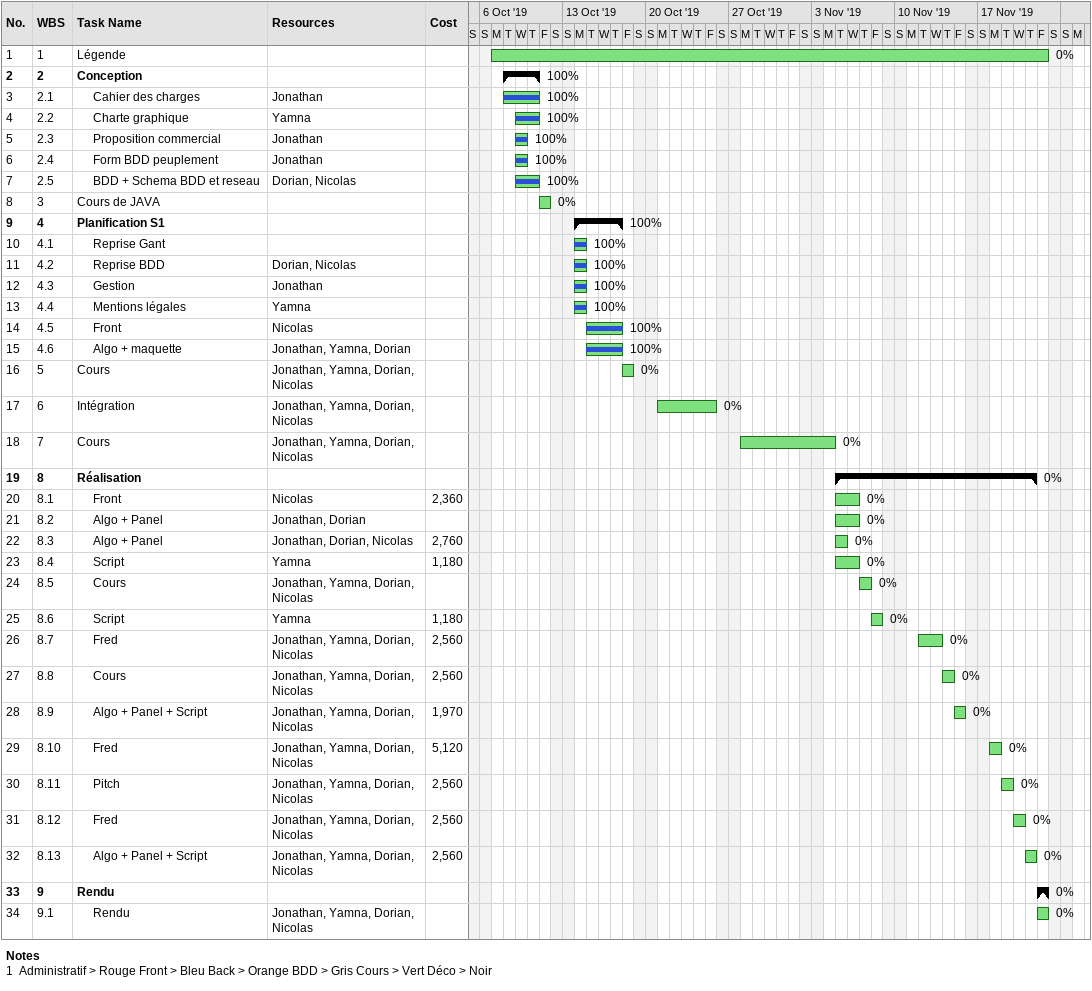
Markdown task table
| ID | WBS | Task | Start | Finish | Resources | % complete | Cost |
|---|---|---|---|---|---|---|---|
| 1 | 1 | Légende | 2019-10-07 | 2019-11-22 |  | 0 |  |
| 2 | 2 | **Conception** | 2019-10-08 | 2019-10-10 |  | 100 |  |
| 3 | 2.1 | Cahier des charges | 2019-10-08 | 2019-10-10 | Jonathan | 100 |  |
| 4 | 2.2 | Charte graphique | 2019-10-09 | 2019-10-10 | Yamna | 100 |  |
| 5 | 2.3 | Proposition commercial | 2019-10-09 | 2019-10-09 | Jonathan | 100 |  |
| 6 | 2.4 | Form BDD peuplement | 2019-10-09 | 2019-10-09 | Jonathan | 100 |  |
| 7 | 2.5 | BDD + Schema BDD et reseau | 2019-10-09 | 2019-10-10 | Dorian, Nicolas | 100 |  |
| 8 | 3 | Cours de JAVA | 2019-10-11 | 2019-10-11 |  | 0 |  |
| 9 | 4 | **Planification S1** | 2019-10-14 | 2019-10-17 |  | 100 |  |
| 10 | 4.1 | Reprise Gant | 2019-10-14 | 2019-10-14 |  | 100 |  |
| 11 | 4.2 | Reprise BDD | 2019-10-14 | 2019-10-14 | Dorian, Nicolas | 100 |  |
| 12 | 4.3 | Gestion | 2019-10-14 | 2019-10-14 | Jonathan | 100 |  |
| 13 | 4.4 | Mentions légales | 2019-10-14 | 2019-10-14 | Yamna | 100 |  |
| 14 | 4.5 | Front | 2019-10-15 | 2019-10-17 | Nicolas | 100 |  |
| 15 | 4.6 | Algo + maquette | 2019-10-15 | 2019-10-17 | Jonathan, Yamna, Dorian | 100 |  |
| 16 | 5 | Cours | 2019-10-18 | 2019-10-18 | Jonathan, Yamna, Dorian, Nicolas | 0 |  |
| 17 | 6 | Intégration | 2019-10-21 | 2019-10-25 | Jonathan, Yamna, Dorian, Nicolas | 0 |  |
| 18 | 7 | Cours | 2019-10-28 | 2019-11-04 | Jonathan, Yamna, Dorian, Nicolas | 0 |  |
| 19 | 8 | **Réalisation** | 2019-11-05 | 2019-11-21 |  | 0 |  |
| 20 | 8.1 | Front | 2019-11-05 | 2019-11-06 | Nicolas | 0 | 2360 |
| 21 | 8.2 | Algo + Panel | 2019-11-05 | 2019-11-06 | Jonathan, Dorian | 0 |  |
| 22 | 8.3 | Algo + Panel | 2019-11-05 | 2019-11-05 | Jonathan, Dorian, Nicolas | 0 | 2760 |
| 23 | 8.4 | Script | 2019-11-05 | 2019-11-06 | Yamna | 0 | 1180 |
| 24 | 8.5 | Cours | 2019-11-07 | 2019-11-07 | Jonathan, Yamna, Dorian, Nicolas | 0 |  |
| 25 | 8.6 | Script | 2019-11-08 | 2019-11-08 | Yamna | 0 | 1180 |
| 26 | 8.7 | Fred | 2019-11-12 | 2019-11-13 | Jonathan, Yamna, Dorian, Nicolas | 0 | 2560 |
| 27 | 8.8 | Cours | 2019-11-14 | 2019-11-14 | Jonathan, Yamna, Dorian, Nicolas | 0 | 2560 |
| 28 | 8.9 | Algo + Panel + Script | 2019-11-15 | 2019-11-15 | Jonathan, Yamna, Dorian, Nicolas | 0 | 1970 |
| 29 | 8.10 | Fred | 2019-11-18 | 2019-11-18 | Jonathan, Yamna, Dorian, Nicolas | 0 | 5120 |
| 30 | 8.11 | Pitch | 2019-11-19 | 2019-11-19 | Jonathan, Yamna, Dorian, Nicolas | 0 | 2560 |
| 31 | 8.12 | Fred | 2019-11-20 | 2019-11-20 | Jonathan, Yamna, Dorian, Nicolas | 0 | 2560 |
| 32 | 8.13 | Algo + Panel + Script | 2019-11-21 | 2019-11-21 | Jonathan, Yamna, Dorian, Nicolas | 0 | 2560 |
| 33 | 9 | **Rendu** | 2019-11-22 | 2019-11-22 |  | 0 |  |
| 34 | 9.1 | Rendu | 2019-11-22 | 2019-11-22 | Jonathan, Yamna, Dorian, Nicolas | 0 |  |

Notes
- 1: Administratif > Rouge Front > Bleu Back > Orange BDD > Gris Cours > Vert Déco > Noir
